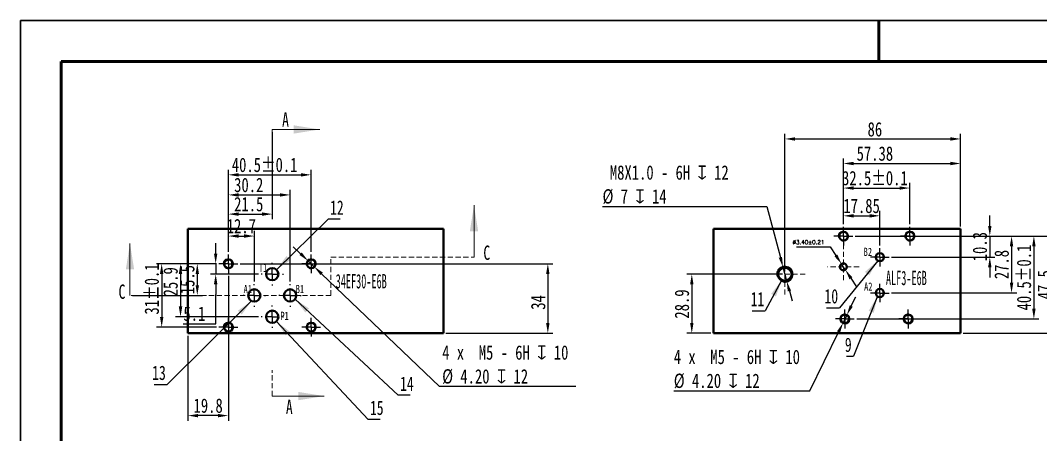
# Model space of a CAD drawing. Header units: millimetres. Extents: x 786 to 1206, y 249 to 546.
# Drawn here: x 785.8 to 1035.5, y 444.7 to 545.9 of the extents above; entities that cross this region are included whole.
import ezdxf

# ---------------------------------------------------------------- set-up
doc = ezdxf.new("R2010")
doc.units = ezdxf.units.MM
doc.linetypes.add('HIDDEN', pattern=[1.905, 1.27, -0.635])
doc.layers.get('0').update_dxf_attribs({"lineweight": 20})
doc.layers.add('10', color=7, linetype='Continuous')
for name, color, linetype, lineweight in [('总内框线', 7, 'Continuous', 50), ('总外框线', 7, 'Continuous', 30), ('粗实线', 7, 'Continuous', 40)]:
    doc.layers.add(name, color=color, linetype=linetype, lineweight=lineweight)
doc.styles.add('SLDTEXTSTYLE3', font='TXT', dxfattribs={"width": 0.7})
doc.styles.add('SLDTEXTSTYLE4', font='TXT', dxfattribs={"width": 0.7})
doc.styles.get("Standard").update_dxf_attribs({"font": '', "height": 3.5})
doc.styles.get('Standard').set_extended_font_data('HYSWLongFangSong')
doc.dimstyles.new('ISO-25', dxfattribs={"dimtxt": 2.5, "dimasz": 2.5, "dimexe": 1.25, "dimexo": 0.625, "dimtad": 1, "dimtxsty": 'Standard', "dimcen": 2.5, "dimadec": 0, "dimazin": 0, "dimtfac": 1, "dimtmove": 0, "dimatfit": 3, "dimfxl": 1, "dimarcsym": 0})
doc.dimstyles.new('SLDDIMSTYLE3', dxfattribs={"dimtxt": 0.18, "dimasz": 4.08, "dimexe": 0, "dimexo": 0.0625, "dimgap": 0, "dimtad": 0, "dimtih": 1, "dimtoh": 1, "dimdec": 0, "dimrnd": 1e-09, "dimzin": 0, "dimdsep": 46, "dimtxsty": 'Standard', "dimsah": 1, "dimcen": 0.09, "dimadec": 0, "dimazin": 0, "dimtfac": 4.08, "dimtdec": 0, "dimtofl": 0, "dimtmove": 0, "dimatfit": 3, "dimfxl": 1, "dimfrac": 2, "dimtolj": 1, "dimtzin": 0, "dimarcsym": 0})

# ---------------------------------------------------------------- blocks, each defined once
blk = doc.blocks.new('*D83')
at = {"color": 0, "lineweight": -2, "transparency": 16777216}
for p, q in [((847.48, 518.63), (847.48, 497.32)), ((836.73, 489.36), (836.73, 499.82)), ((839.23, 498.57), (844.98, 498.57))]:
    blk.add_line(p, q, dxfattribs=at)
at = {"color": 0, "transparency": 16777216}
for points in [[(839.23, 498.99), (839.23, 498.15), (836.73, 498.57)], [(844.98, 498.99), (844.98, 498.15), (847.48, 498.57)]]:
    blk.add_solid(points, dxfattribs=at)
at = {"layer": 'Defpoints', "color": 0, "transparency": 16777216}
for p in [(847.48, 519.26), (847.48, 498.57), (836.73, 488.74)]:
    blk.add_point(p, dxfattribs=at)
at = {"color": 0, "transparency": 16777216, "insert": (841.71, 502.76), "char_height": 3.5, "attachment_point": 2}
blk.add_mtext('21.5', dxfattribs=at)
blk = doc.blocks.new('*D84')
at = {"color": 0, "lineweight": -2, "transparency": 16777216}
for p, q in [((833.8, 486.44), (827.87, 486.44)), ((829.12, 483.94), (829.12, 481.19)), ((813.28, 478.69), (830.37, 478.69))]:
    blk.add_line(p, q, dxfattribs=at)
at = {"color": 0, "transparency": 16777216}
for points in [[(828.71, 483.94), (829.54, 483.94), (829.12, 486.44)], [(828.71, 481.19), (829.54, 481.19), (829.12, 478.69)]]:
    blk.add_solid(points, dxfattribs=at)
at = {"layer": 'Defpoints', "color": 0, "transparency": 16777216}
for p in [(834.43, 486.44), (812.66, 478.69), (829.12, 478.69)]:
    blk.add_point(p, dxfattribs=at)
at = {"color": 0, "transparency": 16777216, "insert": (824.93, 482.56), "char_height": 3.5, "attachment_point": 2, "rotation": 90}
blk.add_mtext('15.5', dxfattribs=at)
blk = doc.blocks.new('*D85')
at = {"color": 0, "lineweight": -2, "transparency": 16777216}
for p, q in [((854.41, 488.88), (852.6, 490.61)), ((856.22, 487.16), (857.74, 485.71)), ((888.42, 456.46), (859.55, 483.99)), ((921.71, 456.46), (888.42, 456.46))]:
    blk.add_line(p, q, dxfattribs=at)
at = {"color": 0, "transparency": 16777216}
for points in [[(854.69, 489.19), (854.12, 488.58), (856.22, 487.16)], [(859.83, 484.29), (859.26, 483.68), (857.74, 485.71)]]:
    blk.add_solid(points, dxfattribs=at)
at = {"layer": 'Defpoints', "color": 0, "transparency": 16777216}
for p in [(856.22, 487.16), (857.74, 485.71)]:
    blk.add_point(p, dxfattribs=at)
at = {"color": 0, "transparency": 16777216, "insert": (889.05, 466.5), "char_height": 3.5, "attachment_point": 1}
blk.add_mtext('4 x  M5 - 6H {\\fGDT;x} 10\\P%%c 4.20 {\\fGDT;x} 12\\P', dxfattribs=at)
blk = doc.blocks.new('*D86')
at = {"color": 0, "lineweight": -2, "transparency": 16777216}
for p, q in [((836.73, 489.36), (836.73, 494.46)), ((843.08, 482.06), (843.08, 494.46)), ((839.23, 493.21), (840.58, 493.21))]:
    blk.add_line(p, q, dxfattribs=at)
at = {"color": 0, "transparency": 16777216}
for points in [[(839.23, 493.63), (839.23, 492.79), (836.73, 493.21)], [(840.58, 493.63), (840.58, 492.79), (843.08, 493.21)]]:
    blk.add_solid(points, dxfattribs=at)
at = {"layer": 'Defpoints', "color": 0, "transparency": 16777216}
for p in [(843.08, 493.21), (836.73, 488.74), (843.08, 481.44)]:
    blk.add_point(p, dxfattribs=at)
at = {"color": 0, "transparency": 16777216, "insert": (839.9, 497.4), "char_height": 3.5, "attachment_point": 2}
blk.add_mtext('12.7', dxfattribs=at)
blk = doc.blocks.new('*D87')
at = {"color": 0, "lineweight": -2, "transparency": 16777216}
for p, q in [((836.73, 489.36), (836.73, 504.51)), ((851.83, 482.06), (851.83, 504.51)), ((839.23, 503.26), (849.33, 503.26))]:
    blk.add_line(p, q, dxfattribs=at)
at = {"color": 0, "transparency": 16777216}
for points in [[(839.23, 503.67), (839.23, 502.84), (836.73, 503.26)], [(849.33, 503.67), (849.33, 502.84), (851.83, 503.26)]]:
    blk.add_solid(points, dxfattribs=at)
at = {"layer": 'Defpoints', "color": 0, "transparency": 16777216}
for p in [(851.83, 503.26), (836.73, 488.74), (851.83, 481.44)]:
    blk.add_point(p, dxfattribs=at)
at = {"color": 0, "transparency": 16777216, "insert": (841.71, 507.45), "char_height": 3.5, "attachment_point": 2}
blk.add_mtext('30.2', dxfattribs=at)
blk = doc.blocks.new('*D88')
at = {"color": 0, "lineweight": -2, "transparency": 16777216}
for p, q in [((833.62, 488.94), (833.62, 491.44)), ((833.8, 486.44), (832.37, 486.44)), ((833.62, 486.44), (833.62, 483.89)), ((844.1, 483.89), (832.37, 483.89)), ((833.62, 481.39), (833.62, 478.89)), ((833.62, 471.79), (833.62, 478.89)), ((825.69, 471.79), (833.62, 471.79))]:
    blk.add_line(p, q, dxfattribs=at)
at = {"color": 0, "transparency": 16777216}
for points in [[(833.2, 488.94), (834.04, 488.94), (833.62, 486.44)], [(833.2, 481.39), (834.04, 481.39), (833.62, 483.89)]]:
    blk.add_solid(points, dxfattribs=at)
at = {"layer": 'Defpoints', "color": 0, "transparency": 16777216}
for p in [(834.43, 486.44), (833.62, 483.89), (844.73, 483.89)]:
    blk.add_point(p, dxfattribs=at)
at = {"color": 0, "transparency": 16777216, "insert": (828.4, 475.98), "char_height": 3.5, "attachment_point": 2}
blk.add_mtext('5.1', dxfattribs=at)
blk = doc.blocks.new('*D89')
at = {"color": 0, "lineweight": -2, "transparency": 16777216}
for p, q in [((833.8, 486.44), (823.77, 486.44)), ((825.02, 483.94), (825.02, 475.99)), ((844.1, 473.49), (823.77, 473.49))]:
    blk.add_line(p, q, dxfattribs=at)
at = {"color": 0, "transparency": 16777216}
for points in [[(824.6, 483.94), (825.44, 483.94), (825.02, 486.44)], [(824.6, 475.99), (825.44, 475.99), (825.02, 473.49)]]:
    blk.add_solid(points, dxfattribs=at)
at = {"layer": 'Defpoints', "color": 0, "transparency": 16777216}
for p in [(834.43, 486.44), (825.02, 473.49), (844.73, 473.49)]:
    blk.add_point(p, dxfattribs=at)
at = {"color": 0, "transparency": 16777216, "insert": (820.83, 482.03), "char_height": 3.5, "attachment_point": 2, "rotation": 90}
blk.add_mtext('25.9', dxfattribs=at)
blk = doc.blocks.new('*D90')
at = {"color": 0, "lineweight": -2, "transparency": 16777216}
for p, q in [((833.8, 486.44), (819.16, 486.44)), ((820.41, 483.94), (820.41, 473.44)), ((833.8, 470.94), (819.16, 470.94))]:
    blk.add_line(p, q, dxfattribs=at)
at = {"color": 0, "lineweight": -3, "transparency": 16777216}
for points in [[(819.99, 483.94), (820.83, 483.94), (820.41, 486.44)], [(819.99, 473.44), (820.83, 473.44), (820.41, 470.94)]]:
    blk.add_solid(points, dxfattribs=at)
at = {"layer": 'Defpoints', "color": 0, "lineweight": -3, "transparency": 16777216}
for p in [(834.43, 486.44), (820.41, 470.94), (834.43, 470.94)]:
    blk.add_point(p, dxfattribs=at)
at = {"color": 0, "transparency": 16777216, "insert": (816.22, 480.27), "char_height": 3.5, "attachment_point": 2, "rotation": 90}
blk.add_mtext('31%%P0.1', dxfattribs=at)
blk = doc.blocks.new('*D91')
at = {"color": 0, "lineweight": -2, "transparency": 16777216}
for p, q in [((836.73, 489.36), (836.73, 509.42)), ((856.98, 489.36), (856.98, 509.42)), ((839.23, 508.17), (854.48, 508.17))]:
    blk.add_line(p, q, dxfattribs=at)
at = {"color": 0, "lineweight": -3, "transparency": 16777216}
for points in [[(839.23, 508.58), (839.23, 507.75), (836.73, 508.17)], [(854.48, 508.58), (854.48, 507.75), (856.98, 508.17)]]:
    blk.add_solid(points, dxfattribs=at)
at = {"layer": 'Defpoints', "color": 0, "lineweight": -3, "transparency": 16777216}
for p in [(856.98, 508.17), (836.73, 488.74), (856.98, 488.74)]:
    blk.add_point(p, dxfattribs=at)
at = {"color": 0, "transparency": 16777216, "insert": (845.6, 512.36), "char_height": 3.5, "attachment_point": 2}
blk.add_mtext('40.5%%P0.1', dxfattribs=at)
blk = doc.blocks.new('*D92')
at = {"color": 0, "lineweight": -2, "transparency": 16777216}
for p, q in [((839.65, 486.44), (916.14, 486.44)), ((914.89, 483.94), (914.89, 471.94)), ((889.95, 469.44), (916.14, 469.44))]:
    blk.add_line(p, q, dxfattribs=at)
at = {"color": 0, "transparency": 16777216}
for points in [[(914.47, 483.94), (915.3, 483.94), (914.89, 486.44)], [(914.47, 471.94), (915.3, 471.94), (914.89, 469.44)]]:
    blk.add_solid(points, dxfattribs=at)
at = {"layer": 'Defpoints', "color": 0, "transparency": 16777216}
for p in [(839.03, 486.44), (889.33, 469.44), (914.89, 469.44)]:
    blk.add_point(p, dxfattribs=at)
at = {"color": 0, "transparency": 16777216, "insert": (910.76, 476.98), "char_height": 3.5, "attachment_point": 2, "rotation": 90}
blk.add_mtext('34', dxfattribs=at)
blk = doc.blocks.new('*D93')
at = {"color": 0, "lineweight": -2, "transparency": 16777216}
for p, q in [((836.73, 483.51), (836.73, 448.07)), ((826.83, 468.81), (826.83, 448.07)), ((834.23, 449.32), (829.33, 449.32))]:
    blk.add_line(p, q, dxfattribs=at)
at = {"color": 0, "transparency": 16777216}
for points in [[(829.33, 449.73), (829.33, 448.9), (826.83, 449.32)], [(834.23, 449.73), (834.23, 448.9), (836.73, 449.32)]]:
    blk.add_solid(points, dxfattribs=at)
at = {"layer": 'Defpoints', "color": 0, "transparency": 16777216}
for p in [(836.73, 484.14), (826.83, 469.44), (826.83, 449.32)]:
    blk.add_point(p, dxfattribs=at)
at = {"color": 0, "transparency": 16777216, "insert": (831.78, 453.51), "char_height": 3.5, "attachment_point": 2}
blk.add_mtext('19.8', dxfattribs=at)
blk = doc.blocks.new('SW_NOTE_0')
at = {"layer": '10', "color": 0}
blk.add_line((2.95, 0), (0, 0), dxfattribs=at)
at = {"layer": '10', "color": 0, "insert": (0.48, 4.56), "char_height": 3.5, "attachment_point": 1, "style": 'SLDTEXTSTYLE3'}
blk.add_mtext('12', dxfattribs=at)
blk = doc.blocks.new('SW_NOTE_1')
at = {"layer": '10', "color": 0}
blk.add_line((-3.2, 0), (0, 0), dxfattribs=at)
at = {"layer": '10', "color": 0, "insert": (-3.66, 4.61), "char_height": 3.5, "attachment_point": 1, "style": 'SLDTEXTSTYLE3'}
blk.add_mtext('13', dxfattribs=at)
blk = doc.blocks.new('SW_NOTE_2')
at = {"layer": '10', "color": 0}
blk.add_line((2.95, 0), (0, 0), dxfattribs=at)
at = {"layer": '10', "color": 0, "insert": (0.48, 4.59), "char_height": 3.5, "attachment_point": 1, "style": 'SLDTEXTSTYLE3'}
blk.add_mtext('14', dxfattribs=at)
blk = doc.blocks.new('SW_NOTE_3')
at = {"layer": '10', "color": 0}
blk.add_line((2.95, 0), (0, 0), dxfattribs=at)
at = {"layer": '10', "color": 0, "insert": (0.42, 4.61), "char_height": 3.5, "attachment_point": 1, "style": 'SLDTEXTSTYLE3'}
blk.add_mtext('15', dxfattribs=at)
blk = doc.blocks.new('SW_CENTERMARKSYMBOL_0')
at = {"layer": '10', "color": 0}
for p, q in [((-1.25, 0), (-2.3, 0)), ((0, 0), (-1.25, 0)), ((0, 1.25), (0, 2.3)), ((0, 0), (0, 1.25)), ((0, 0), (0, -1.25)), ((0, 0), (1.25, 0)), ((1.25, 0), (2.3, 0)), ((0, -1.25), (0, -2.3))]:
    blk.add_line(p, q, dxfattribs=at)
blk = doc.blocks.new('SW_CENTERMARKSYMBOL_1')
at = {"layer": '10', "color": 0}
for p, q in [((-1.25, 0), (-2.3, 0)), ((0, 0), (-1.25, 0)), ((0, 1.25), (0, 2.3)), ((0, 0), (0, 1.25)), ((0, 0), (0, -1.25)), ((0, 0), (1.25, 0)), ((1.25, 0), (2.3, 0)), ((0, -1.25), (0, -2.3))]:
    blk.add_line(p, q, dxfattribs=at)
blk = doc.blocks.new('SW_CENTERMARKSYMBOL_2')
at = {"layer": '10', "color": 0}
for p, q in [((-1.25, 0), (-2.3, 0)), ((0, 0), (-1.25, 0)), ((0, 1.25), (0, 2.3)), ((0, 0), (0, 1.25)), ((0, 0), (0, -1.25)), ((0, 0), (1.25, 0)), ((1.25, 0), (2.3, 0)), ((0, -1.25), (0, -2.3))]:
    blk.add_line(p, q, dxfattribs=at)
blk = doc.blocks.new('SW_CENTERMARKSYMBOL_3')
at = {"layer": '10', "color": 0}
for p, q in [((-1.25, 0), (-2.3, 0)), ((0, 0), (-1.25, 0)), ((0, 1.25), (0, 2.3)), ((0, 0), (0, 1.25)), ((0, 0), (0, -1.25)), ((0, 0), (1.25, 0)), ((1.25, 0), (2.3, 0)), ((0, -1.25), (0, -2.3))]:
    blk.add_line(p, q, dxfattribs=at)
blk = doc.blocks.new('SW_CENTERMARKSYMBOL_4')
at = {"layer": '10', "color": 0}
for p, q in [((0, 2.5), (0, 2.75)), ((-2.5, 0), (-2.75, 0)), ((0, 0), (-1.25, 0)), ((0, 0), (0, 1.25)), ((0, 0), (0, -1.25)), ((0, 0), (1.25, 0)), ((2.5, 0), (2.75, 0)), ((0, -2.5), (0, -2.75))]:
    blk.add_line(p, q, dxfattribs=at)
blk = doc.blocks.new('SW_CENTERMARKSYMBOL_5')
at = {"layer": '10', "color": 0}
for p, q in [((0, 2.5), (0, 2.75)), ((-2.5, 0), (-2.75, 0)), ((0, 0), (-1.25, 0)), ((0, 0), (0, 1.25)), ((0, 0), (0, -1.25)), ((0, 0), (1.25, 0)), ((2.5, 0), (2.75, 0)), ((0, -2.5), (0, -2.75))]:
    blk.add_line(p, q, dxfattribs=at)
blk = doc.blocks.new('SW_CENTERMARKSYMBOL_6')
at = {"layer": '10', "color": 0, "linetype": 'HIDDEN'}
for p, q in [((0, 2.5), (0, 2.75)), ((-2.5, 0), (-2.75, 0)), ((0, 0), (-1.25, 0)), ((0, 0), (0, 1.25)), ((0, 0), (0, -1.25)), ((0, 0), (1.25, 0)), ((2.5, 0), (2.75, 0)), ((0, -2.5), (0, -2.75))]:
    blk.add_line(p, q, dxfattribs=at)
blk = doc.blocks.new('SW_CENTERMARKSYMBOL_7')
at = {"layer": '10', "color": 0}
for p, q in [((0, 2.5), (0, 2.75)), ((-2.5, 0), (-2.75, 0)), ((0, 0), (-1.25, 0)), ((0, 0), (0, 1.25)), ((0, 0), (0, -1.25)), ((0, 0), (1.25, 0)), ((2.5, 0), (2.75, 0)), ((0, -2.5), (0, -2.75))]:
    blk.add_line(p, q, dxfattribs=at)
blk = doc.blocks.new('*D100')
at = {"color": 0, "lineweight": -2, "transparency": 16777216}
for p, q in [((928.28, 500.45), (968.44, 500.45)), ((968.44, 500.45), (971.79, 487.99)), ((973.34, 482.2), (972.44, 485.58)), ((973.99, 479.78), (974.64, 477.37))]:
    blk.add_line(p, q, dxfattribs=at)
at = {"color": 0, "transparency": 16777216}
for points in [[(972.19, 488.1), (971.39, 487.88), (972.44, 485.58)], [(974.39, 479.89), (973.59, 479.67), (973.34, 482.2)]]:
    blk.add_solid(points, dxfattribs=at)
at = {"layer": 'Defpoints', "color": 0, "transparency": 16777216}
for p in [(972.44, 485.58), (973.34, 482.2)]:
    blk.add_point(p, dxfattribs=at)
at = {"color": 0, "transparency": 16777216, "insert": (928.28, 510.49), "char_height": 3.5, "attachment_point": 1}
blk.add_mtext(' M8X1.0 - 6H {\\fGDT;x} 12\\P%%c 7 {\\fGDT;x} 14\\P', dxfattribs=at)
blk = doc.blocks.new('*D101')
at = {"color": 0, "lineweight": -2, "transparency": 16777216}
for p, q in [((989.13, 476.12), (990.23, 478.37)), ((988.04, 473.88), (987.11, 471.99)), ((979, 455.39), (986.02, 469.75)), ((945.71, 455.39), (979, 455.39))]:
    blk.add_line(p, q, dxfattribs=at)
at = {"color": 0, "transparency": 16777216}
for points in [[(988.76, 476.31), (989.51, 475.94), (988.04, 473.88)], [(985.64, 469.93), (986.39, 469.56), (987.11, 471.99)]]:
    blk.add_solid(points, dxfattribs=at)
at = {"layer": 'Defpoints', "color": 0, "transparency": 16777216}
for p in [(987.11, 471.99), (988.04, 473.88)]:
    blk.add_point(p, dxfattribs=at)
at = {"color": 0, "transparency": 16777216, "insert": (945.71, 465.42), "char_height": 3.5, "attachment_point": 1}
blk.add_mtext('4 x  M5 - 6H {\\fGDT;x} 10\\P%%c 4.20 {\\fGDT;x} 12\\P', dxfattribs=at)
blk = doc.blocks.new('*D102')
at = {"color": 0, "lineweight": -2, "transparency": 16777216}
for p, q in [((987.2, 496.11), (987.2, 506.19)), ((989.7, 504.94), (1000.95, 504.94)), ((1003.45, 496.11), (1003.45, 506.19))]:
    blk.add_line(p, q, dxfattribs=at)
at = {"color": 0, "lineweight": -3, "transparency": 16777216}
for points in [[(989.7, 505.35), (989.7, 504.52), (987.2, 504.94)], [(1000.95, 505.35), (1000.95, 504.52), (1003.45, 504.94)]]:
    blk.add_solid(points, dxfattribs=at)
at = {"layer": 'Defpoints', "color": 0, "lineweight": -3, "transparency": 16777216}
for p in [(1003.45, 504.94), (987.2, 495.49), (1003.45, 495.49)]:
    blk.add_point(p, dxfattribs=at)
at = {"color": 0, "transparency": 16777216, "insert": (994.91, 509.12), "char_height": 3.5, "attachment_point": 2}
blk.add_mtext('32.5%%P0.1', dxfattribs=at)
blk = doc.blocks.new('*D103')
at = {"color": 0, "lineweight": -2, "transparency": 16777216}
for p, q in [((987.2, 496.11), (987.2, 499.4)), ((996.12, 490.91), (996.12, 499.4)), ((989.7, 498.15), (993.62, 498.15))]:
    blk.add_line(p, q, dxfattribs=at)
at = {"color": 0, "lineweight": -3, "transparency": 16777216}
for points in [[(989.7, 498.57), (989.7, 497.73), (987.2, 498.15)], [(993.62, 498.57), (993.62, 497.73), (996.12, 498.15)]]:
    blk.add_solid(points, dxfattribs=at)
at = {"layer": 'Defpoints', "color": 0, "lineweight": -3, "transparency": 16777216}
for p in [(996.12, 498.15), (987.2, 495.49), (996.12, 490.29)]:
    blk.add_point(p, dxfattribs=at)
at = {"color": 0, "transparency": 16777216, "insert": (991.66, 502.34), "char_height": 3.5, "attachment_point": 2}
blk.add_mtext('17.85', dxfattribs=at)
blk = doc.blocks.new('*D104')
at = {"color": 0, "lineweight": -2, "transparency": 16777216}
for p, q in [((1023.02, 495.69), (1023.02, 498.19)), ((990.12, 493.19), (1024.27, 493.19)), ((1023.02, 493.19), (1023.02, 488.04)), ((999, 488.04), (1024.27, 488.04)), ((1023.02, 485.54), (1023.02, 483.04))]:
    blk.add_line(p, q, dxfattribs=at)
at = {"color": 0, "transparency": 16777216}
for points in [[(1022.6, 495.69), (1023.44, 495.69), (1023.02, 493.19)], [(1022.6, 485.54), (1023.44, 485.54), (1023.02, 488.04)]]:
    blk.add_solid(points, dxfattribs=at)
at = {"layer": 'Defpoints', "color": 0, "transparency": 16777216}
for p in [(989.5, 493.19), (998.37, 488.04), (1023.02, 488.04)]:
    blk.add_point(p, dxfattribs=at)
at = {"color": 0, "transparency": 16777216, "insert": (1018.83, 490.61), "char_height": 3.5, "attachment_point": 2, "rotation": 90}
blk.add_mtext('10.3', dxfattribs=at)
blk = doc.blocks.new('*D105')
at = {"color": 0, "lineweight": -2, "transparency": 16777216}
for p, q in [((990.12, 493.19), (1029.6, 493.19)), ((1028.35, 490.69), (1028.35, 481.79)), ((999, 479.29), (1029.6, 479.29))]:
    blk.add_line(p, q, dxfattribs=at)
at = {"color": 0, "transparency": 16777216}
for points in [[(1027.93, 490.69), (1028.76, 490.69), (1028.35, 493.19)], [(1027.93, 481.79), (1028.76, 481.79), (1028.35, 479.29)]]:
    blk.add_solid(points, dxfattribs=at)
at = {"layer": 'Defpoints', "color": 0, "transparency": 16777216}
for p in [(989.5, 493.19), (998.37, 479.29), (1028.35, 479.29)]:
    blk.add_point(p, dxfattribs=at)
at = {"color": 0, "transparency": 16777216, "insert": (1024.16, 486.24), "char_height": 3.5, "attachment_point": 2, "rotation": 90}
blk.add_mtext('27.8', dxfattribs=at)
blk = doc.blocks.new('*D106')
at = {"color": 0, "lineweight": -2, "transparency": 16777216}
for p, q in [((990.12, 493.19), (1035.06, 493.19)), ((1033.81, 490.69), (1033.81, 475.44)), ((990.5, 472.94), (1035.06, 472.94))]:
    blk.add_line(p, q, dxfattribs=at)
at = {"color": 0, "lineweight": -3, "transparency": 16777216}
for points in [[(1033.39, 490.69), (1034.23, 490.69), (1033.81, 493.19)], [(1033.39, 475.44), (1034.23, 475.44), (1033.81, 472.94)]]:
    blk.add_solid(points, dxfattribs=at)
at = {"layer": 'Defpoints', "color": 0, "lineweight": -3, "transparency": 16777216}
for p in [(989.5, 493.19), (989.87, 472.94), (1033.81, 472.94)]:
    blk.add_point(p, dxfattribs=at)
at = {"color": 0, "transparency": 16777216, "insert": (1029.62, 483.06), "char_height": 3.5, "attachment_point": 2, "rotation": 90}
blk.add_mtext('40.5%%P0.1', dxfattribs=at)
blk = doc.blocks.new('*D107')
at = {"color": 0, "lineweight": -2, "transparency": 16777216}
for p, q in [((987.2, 496.11), (987.2, 512.19)), ((1015.89, 495.56), (1015.89, 512.19)), ((989.7, 510.94), (1013.39, 510.94))]:
    blk.add_line(p, q, dxfattribs=at)
at = {"color": 0, "transparency": 16777216}
for points in [[(989.7, 511.35), (989.7, 510.52), (987.2, 510.94)], [(1013.39, 511.35), (1013.39, 510.52), (1015.89, 510.94)]]:
    blk.add_solid(points, dxfattribs=at)
at = {"layer": 'Defpoints', "color": 0, "transparency": 16777216}
for p in [(1015.89, 510.94), (987.2, 495.49), (1015.89, 494.94)]:
    blk.add_point(p, dxfattribs=at)
at = {"color": 0, "transparency": 16777216, "insert": (994.91, 515.12), "char_height": 3.5, "attachment_point": 2}
blk.add_mtext('57.38', dxfattribs=at)
blk = doc.blocks.new('*D108')
at = {"color": 0, "lineweight": -2, "transparency": 16777216}
for p, q in [((990.12, 493.19), (1040.14, 493.19)), ((1038.89, 490.69), (1038.89, 471.94)), ((1016.52, 469.44), (1040.14, 469.44))]:
    blk.add_line(p, q, dxfattribs=at)
at = {"color": 0, "transparency": 16777216}
for points in [[(1038.47, 490.69), (1039.31, 490.69), (1038.89, 493.19)], [(1038.47, 471.94), (1039.31, 471.94), (1038.89, 469.44)]]:
    blk.add_solid(points, dxfattribs=at)
at = {"layer": 'Defpoints', "color": 0, "transparency": 16777216}
for p in [(989.5, 493.19), (1015.89, 469.44), (1038.89, 469.44)]:
    blk.add_point(p, dxfattribs=at)
at = {"color": 0, "transparency": 16777216, "insert": (1034.7, 481.31), "char_height": 3.5, "attachment_point": 2, "rotation": 90}
blk.add_mtext('47.5', dxfattribs=at)
blk = doc.blocks.new('*D109')
at = {"color": 0, "lineweight": -2, "transparency": 16777216}
for p, q in [((972.89, 484.51), (972.89, 518.19)), ((975.39, 516.94), (1013.39, 516.94)), ((1015.89, 495.56), (1015.89, 518.19))]:
    blk.add_line(p, q, dxfattribs=at)
at = {"color": 0, "transparency": 16777216}
for points in [[(975.39, 517.35), (975.39, 516.52), (972.89, 516.94)], [(1013.39, 517.35), (1013.39, 516.52), (1015.89, 516.94)]]:
    blk.add_solid(points, dxfattribs=at)
at = {"layer": 'Defpoints', "color": 0, "transparency": 16777216}
for p in [(1015.89, 516.94), (1015.89, 494.94), (972.89, 483.89)]:
    blk.add_point(p, dxfattribs=at)
at = {"color": 0, "transparency": 16777216, "insert": (994.91, 521.06), "char_height": 3.5, "attachment_point": 2}
blk.add_mtext('86', dxfattribs=at)
blk = doc.blocks.new('*D110')
at = {"color": 0, "lineweight": -2, "transparency": 16777216}
for p, q in [((972.27, 483.89), (948.86, 483.89)), ((950.11, 481.39), (950.11, 471.94)), ((954.77, 469.44), (948.86, 469.44))]:
    blk.add_line(p, q, dxfattribs=at)
at = {"color": 0, "transparency": 16777216}
for points in [[(949.7, 481.39), (950.53, 481.39), (950.11, 483.89)], [(949.7, 471.94), (950.53, 471.94), (950.11, 469.44)]]:
    blk.add_solid(points, dxfattribs=at)
at = {"layer": 'Defpoints', "color": 0, "transparency": 16777216}
for p in [(972.89, 483.89), (950.11, 469.44), (955.39, 469.44)]:
    blk.add_point(p, dxfattribs=at)
at = {"color": 0, "transparency": 16777216, "insert": (945.93, 476.6), "char_height": 3.5, "attachment_point": 2, "rotation": 90}
blk.add_mtext('28.9', dxfattribs=at)
blk = doc.blocks.new('SW_NOTE_10')
at = {"layer": '10', "color": 0}
blk.add_line((-1.66, 0), (0, 0), dxfattribs=at)
at = {"layer": '10', "color": 0, "insert": (-2.08, 4.52), "char_height": 3.5, "attachment_point": 1, "style": 'SLDTEXTSTYLE3'}
blk.add_mtext('9', dxfattribs=at)
blk = doc.blocks.new('SW_NOTE_11')
at = {"layer": '10', "color": 0}
blk.add_line((-3.2, 0), (0, 0), dxfattribs=at)
at = {"layer": '10', "color": 0, "insert": (-3.65, 4.56), "char_height": 3.5, "attachment_point": 1, "style": 'SLDTEXTSTYLE3'}
blk.add_mtext('10', dxfattribs=at)
blk = doc.blocks.new('SW_NOTE_12')
at = {"layer": '10', "color": 0}
blk.add_line((-3.2, 0), (0, 0), dxfattribs=at)
at = {"layer": '10', "color": 0, "insert": (-3.58, 4.6), "char_height": 3.5, "attachment_point": 1, "style": 'SLDTEXTSTYLE3'}
blk.add_mtext('11', dxfattribs=at)
blk = doc.blocks.new('SW_CENTERMARKSYMBOL_14')
at = {"layer": '10', "color": 0}
for p, q in [((-1.25, 0), (-2.3, 0)), ((0, 0), (-1.25, 0)), ((0, 1.25), (0, 2.3)), ((0, 0), (0, 1.25)), ((0, 0), (0, -1.25)), ((0, 0), (1.25, 0)), ((1.25, 0), (2.3, 0)), ((0, -1.25), (0, -2.3))]:
    blk.add_line(p, q, dxfattribs=at)
blk = doc.blocks.new('SW_CENTERMARKSYMBOL_15')
at = {"layer": '10', "color": 0}
for p, q in [((-1.25, 0), (-2.3, 0)), ((0, 0), (-1.25, 0)), ((0, 1.25), (0, 2.3)), ((0, 0), (0, 1.25)), ((0, 0), (0, -1.25)), ((0, 0), (1.25, 0)), ((1.25, 0), (2.3, 0)), ((0, -1.25), (0, -2.3))]:
    blk.add_line(p, q, dxfattribs=at)
blk = doc.blocks.new('SW_CENTERMARKSYMBOL_16')
at = {"layer": '10', "color": 0}
for p, q in [((-1.25, 0), (-2.3, 0)), ((0, 0), (-1.25, 0)), ((0, 1.25), (0, 2.3)), ((0, 0), (0, 1.25)), ((0, 0), (0, -1.25)), ((0, 0), (1.25, 0)), ((1.25, 0), (2.3, 0)), ((0, -1.25), (0, -2.3))]:
    blk.add_line(p, q, dxfattribs=at)
blk = doc.blocks.new('SW_CENTERMARKSYMBOL_17')
at = {"layer": '10', "color": 0}
for p, q in [((-1.25, 0), (-2.3, 0)), ((0, 0), (-1.25, 0)), ((0, 1.25), (0, 2.3)), ((0, 0), (0, 1.25)), ((0, 0), (0, -1.25)), ((0, 0), (1.25, 0)), ((1.25, 0), (2.3, 0)), ((0, -1.25), (0, -2.3))]:
    blk.add_line(p, q, dxfattribs=at)
blk = doc.blocks.new('SW_CENTERMARKSYMBOL_18')
at = {"layer": '10', "color": 0}
for p, q in [((-1.25, 0), (-2.25, 0)), ((0, 0), (-1.25, 0)), ((0, 1.25), (0, 2.25)), ((0, 0), (0, 1.25)), ((0, 0), (0, -1.25)), ((0, 0), (1.25, 0)), ((1.25, 0), (2.25, 0)), ((0, -1.25), (0, -2.25))]:
    blk.add_line(p, q, dxfattribs=at)
blk = doc.blocks.new('SW_CENTERMARKSYMBOL_19')
at = {"layer": '10', "color": 0}
for p, q in [((-1.25, 0), (-2.25, 0)), ((0, 0), (-1.25, 0)), ((0, 1.25), (0, 2.25)), ((0, 0), (0, 1.25)), ((0, 0), (0, -1.25)), ((0, 0), (1.25, 0)), ((1.25, 0), (2.25, 0)), ((0, -1.25), (0, -2.25))]:
    blk.add_line(p, q, dxfattribs=at)
blk = doc.blocks.new('SW_DOWELSYMBOL_0')
at = {"layer": '10', "color": 0}
blk.add_circle((0, 0), 1.5, dxfattribs=at)
blk = doc.blocks.new('*D121')
at = {"color": 0, "lineweight": -2, "transparency": 16777216}
for p, q in [((975.69, 490.57), (983.99, 490.57)), ((983.99, 490.57), (985.36, 488.48)), ((987.67, 484.98), (986.73, 486.4)), ((989.04, 482.89), (990.41, 480.8))]:
    blk.add_line(p, q, dxfattribs=at)
at = {"color": 0, "transparency": 16777216}
for points in [[(985.71, 488.71), (985.01, 488.26), (986.73, 486.4)], [(989.39, 483.12), (988.69, 482.66), (987.67, 484.98)]]:
    blk.add_solid(points, dxfattribs=at)
at = {"layer": 'Defpoints', "color": 0, "transparency": 16777216}
for p in [(986.73, 486.4), (987.67, 484.98)]:
    blk.add_point(p, dxfattribs=at)
at = {"color": 0, "transparency": 16777216, "insert": (974.75, 491.2), "char_height": 3.5, "width": 9.5635, "attachment_point": 7}
blk.add_mtext('{\\Ftxt,gbcbig|c134;\\H0.28571x;∅3.40±0.21}', dxfattribs=at)

msp = doc.modelspace()

# ---------------------------------------------------------------- linework, layer by layer
at = {"color": 7, "linetype": 'HIDDEN', "lineweight": 0}
for p, q in [((847.4762, 519.2591), (847.4762, 512.9091)), ((861.8262, 478.6854), (861.8262, 488.0354)), ((861.8262, 488.0354), (896.8262, 488.0354)), ((861.8262, 478.6854), (812.6556, 478.6854)), ((847.4762, 454.0944), (847.4762, 460.4444))]:
    msp.add_line(p, q, dxfattribs=at)
at = {"color": 7, "linetype": 'Continuous', "lineweight": 0}
for p, q in [((847.4762, 519.2591), (859.0743, 519.2591)), ((896.8262, 488.0354), (896.8262, 500.7354)), ((812.6556, 478.6854), (812.6556, 491.3854)), ((847.4762, 454.0944), (860.1762, 454.0944))]:
    msp.add_line(p, q, dxfattribs=at)
at = {"linetype": 'HIDDEN'}
for p, q in [((987.1999, 493.1854), (987.1999, 481.8354)), ((972.8901, 485.8854), (972.8901, 478.8854)), ((991.0499, 485.6854), (983.3499, 485.6854)), ((977.8901, 483.8854), (970.8901, 483.8854))]:
    msp.add_line(p, q, dxfattribs=at)
at = {"color": 7, "linetype": 'Continuous', "lineweight": 15}
for p, q in [((996.1249, 488.9335), (996.1249, 487.0354)), ((843.0762, 480.1928), (843.0762, 478.3981))]:
    msp.add_line(p, q, dxfattribs=at)
msp.add_circle((972.8901, 483.8854), 1.5, dxfattribs=at)
at = {"color": 7, "linetype": 'Continuous', "lineweight": 0}
for centre, radius in [((987.1999, 493.1854), 1.25), ((1003.4499, 493.1854), 1.25), ((836.7262, 486.4354), 1.25), ((856.9762, 486.4354), 1.25), ((972.8901, 483.8854), 2), ((836.7262, 470.9354), 1.25), ((856.9762, 470.9354), 1.25), ((987.5749, 472.9354), 1.25), ((1003.0749, 472.9354), 1.25)]:
    msp.add_arc(centre, radius, 255, 195, dxfattribs=at)
for points in [[(859.0743, 519.2591), (852.7243, 520.2751), (852.7243, 518.2431)], [(896.8262, 500.7354), (895.8102, 494.3854), (897.8422, 494.3854)], [(812.6556, 491.3854), (811.6396, 485.0354), (813.6716, 485.0354)], [(860.1762, 454.0944), (853.8262, 455.1104), (853.8262, 453.0784)]]:
    msp.add_solid(points, dxfattribs=at)
at = {"layer": '总内框线'}
for p, q in [((995.8448, 535.9074), (995.8448, 545.9074)), ((795.8448, 258.9074), (795.8448, 535.9074)), ((795.8448, 535.9074), (1195.8448, 535.9074))]:
    msp.add_line(p, q, dxfattribs=at)
at = {"layer": '总外框线'}
for p, q in [((785.8448, 248.9074), (785.8448, 545.9074)), ((785.8448, 545.9074), (1205.8448, 545.9074))]:
    msp.add_line(p, q, dxfattribs=at)
at = {"layer": '粗实线', "color": 7, "linetype": 'Continuous', "lineweight": 40}
for p, q in [((826.8263, 494.9354), (826.8263, 469.4354)), ((826.8263, 494.9354), (889.3262, 494.9354)), ((889.3262, 469.4354), (889.3262, 494.9354)), ((955.3923, 494.9354), (1015.8901, 494.9354)), ((955.3923, 469.4354), (955.3923, 494.9354)), ((1015.8901, 494.9354), (1015.8901, 469.4354)), ((889.3262, 469.4354), (826.8263, 469.4354)), ((955.3923, 469.4354), (1015.8901, 469.4354))]:
    msp.add_line(p, q, dxfattribs=at)
for centre, radius in [((987.1999, 493.1854), 1.05), ((1003.4499, 493.1854), 1.05), ((836.7262, 486.4354), 1.05), ((856.9762, 486.4354), 1.05), ((996.1226, 488.0354), 1), ((847.4762, 483.8854), 1.5), ((972.8901, 483.8854), 1.75), ((843.0762, 478.6854), 1.5), ((851.8262, 478.6854), 1.5), ((996.1226, 479.2854), 1), ((847.4762, 473.4854), 1.5), ((836.7262, 470.9354), 1.05), ((856.9762, 470.9354), 1.05), ((987.5749, 472.9354), 1.05), ((1003.0749, 472.9354), 1.05)]:
    msp.add_circle(centre, radius, dxfattribs=at)
at = {"layer": '粗实线', "color": 7, "linetype": 'Continuous'}
msp.add_circle((987.1999, 485.6854), 0.85, dxfattribs=at)

# ---------------------------------------------------------------- block references
at = {"layer": '10'}
for name, p in [('SW_NOTE_0', (861.1261, 497.3565)), ('SW_CENTERMARKSYMBOL_17', (987.1999, 493.1854)), ('SW_CENTERMARKSYMBOL_16', (1003.4499, 493.1854)), ('SW_CENTERMARKSYMBOL_19', (996.1226, 488.0354)), ('SW_CENTERMARKSYMBOL_2', (836.7262, 486.4354)), ('SW_CENTERMARKSYMBOL_3', (856.9762, 486.4354)), ('SW_CENTERMARKSYMBOL_5', (847.4762, 483.8854)), ('SW_CENTERMARKSYMBOL_7', (843.0762, 478.6854)), ('SW_NOTE_12', (968.095, 474.9384)), ('SW_NOTE_11', (986.2311, 475.694)), ('SW_CENTERMARKSYMBOL_18', (996.1226, 479.2854)), ('SW_CENTERMARKSYMBOL_14', (987.5749, 472.9354)), ('SW_CENTERMARKSYMBOL_15', (1003.0749, 472.9354)), ('SW_CENTERMARKSYMBOL_1', (836.7262, 470.9354)), ('SW_CENTERMARKSYMBOL_0', (856.9762, 470.9354)), ('SW_NOTE_10', (989.6395, 463.8553)), ('SW_NOTE_1', (821.7474, 456.9283)), ('SW_NOTE_2', (878.2546, 454.2835)), ('SW_NOTE_3', (870.9498, 448.3641))]:
    msp.add_blockref(name, p, dxfattribs=at)
at = {"layer": '10', "linetype": 'HIDDEN'}
for name, p in [('SW_CENTERMARKSYMBOL_6', (851.8262, 478.6854)), ('SW_CENTERMARKSYMBOL_4', (847.4762, 473.4854))]:
    msp.add_blockref(name, p, dxfattribs=at)
at = {"layer": '粗实线', "lineweight": 40}
msp.add_blockref('SW_DOWELSYMBOL_0', (972.8901, 483.8854), dxfattribs=at)

# ---------------------------------------------------------------- texts
at = {"color": 7, "linetype": 'Continuous', "char_height": 3.5, "attachment_point": 1, "style": 'SLDTEXTSTYLE3'}
for s, insert in [('A', (849.8711, 523.4248)), ('C', (899.1231, 490.8801)), ('C', (809.8585, 481.3612)), ('A', (850.7957, 453.1905))]:
    msp.add_mtext(s, dxfattribs=dict(at, insert=insert))
at = {"char_height": 2, "attachment_point": 1}
for s, width, insert in [('B2', 9.167789, (992.1612, 490.3406)), ('T1', 9.167789, (844.1981, 486.4612)), ('A2', 15.355617, (992.2719, 481.8612)), ('A1', 15.355617, (840.4559, 481.2612)), ('B1', 9.167789, (853.2115, 481.2612)), ('P1', 15.355617, (849.4703, 474.715))]:
    msp.add_mtext_dynamic_manual_height_columns(s, width=width, gutter_width=28.4552, heights=[0], dxfattribs=dict(at, insert=insert))
at = {"layer": '10', "char_height": 3.5, "attachment_point": 1, "style": 'SLDTEXTSTYLE4'}
for s, insert in [('{\\fHYSWLongFangSong|b0|i0|c134|p2;ALF3-E6B}', (997.6108, 484.7115)), ('{\\fHYSWLongFangSong|b0|i0|c134|p2;34EF30-E6B}', (862.9867, 483.919))]:
    msp.add_mtext(s, dxfattribs=dict(at, insert=insert))

# ---------------------------------------------------------------- dimensions: what is measured, and where the dimension line sits
for base, p1, p2, picture, middle in [((847.4762, 498.5686), (836.7262, 488.7354), (847.4762, 519.2591), '*D83', (841.7107, 498.5686)), ((1015.8901, 516.9354), (972.8901, 483.8854), (1015.8901, 494.9354), '*D109', (994.9069, 516.9354)), ((1015.8901, 510.9354), (987.1999, 495.4854), (1015.8901, 494.9354), '*D107', (994.9069, 510.9354)), ((851.8262, 503.2572), (836.7262, 488.7354), (851.8262, 481.4354), '*D87', (841.7107, 503.2572)), ((996.1226, 498.1502), (987.1999, 495.4854), (996.1226, 490.2854), '*D103', (991.6613, 498.1502)), ((843.0762, 493.2106), (836.7262, 488.7354), (843.0762, 481.4354), '*D86', (839.9012, 493.2106)), ((826.8262, 449.318), (836.7262, 484.1354), (826.8262, 469.4354), '*D93', (831.7762, 449.318))]:
    dim = msp.add_linear_dim(base=base, p1=p1, p2=p2, dimstyle='ISO-25', override={"dimtxt": 3.5, "dimtoh": 1, "dimlfac": 2, "dimdsep": 46, "dimtmove": 1, "dimatfit": 0, "dimfxl": 1.25})
    dim.commit()
    dim.dimension.update_dxf_attribs({"geometry": picture, "text_midpoint": middle, "dimtype": 160})
for base, p1, p2, picture, middle in [((856.9762, 508.1664), (836.7262, 488.7354), (856.9762, 488.7354), '*D91', (845.6037, 508.1664)), ((1003.4499, 504.9354), (987.1999, 495.4854), (1003.4499, 495.4854), '*D102', (994.9069, 504.9354))]:
    dim = msp.add_linear_dim(base=base, p1=p1, p2=p2, text='<>%%P0.1', dimstyle='ISO-25', override={"dimtxt": 3.5, "dimtoh": 1, "dimlfac": 2, "dimdsep": 46, "dimtmove": 1, "dimatfit": 0, "dimfxl": 1.25})
    dim.commit()
    dim.dimension.update_dxf_attribs({"geometry": picture, "text_midpoint": middle, "dimtype": 160})
for p1, p2, text, picture, middle in [((973.3435, 482.1952), (972.4366, 485.5756), ' M8X1.0 - 6H {\\fGDT;x} 12\\P%%c 7 {\\fGDT;x} 14\\P', '*D100', (968.4447, 500.4538)), ((856.2162, 487.1598), (857.7363, 485.7109), '4 x  M5 - 6H {\\fGDT;x} 10\\P%%c 4.20 {\\fGDT;x} 12\\P', '*D85', (888.4202, 456.4648)), ((988.036, 473.8787), (987.1138, 471.992), '4 x  M5 - 6H {\\fGDT;x} 10\\P%%c 4.20 {\\fGDT;x} 12\\P', '*D101', (979.0008, 455.3926))]:
    dim = msp.add_diameter_dim_2p(p1=p1, p2=p2, text=text, dimstyle='ISO-25', override={"dimtxt": 3.5, "dimtoh": 1, "dimlfac": 2, "dimdsep": 46, "dimtmove": 1, "dimatfit": 0, "dimfxl": 1.25})
    dim.commit()
    dim.dimension.update_dxf_attribs({"geometry": picture, "text_midpoint": middle, "dimtype": 163})
for base, p1, p2, picture, middle in [((1023.0197, 488.0354), (989.4999, 493.1854), (998.3726, 488.0354), '*D104', (1023.0197, 490.6104)), ((1028.3474, 479.2854), (989.4999, 493.1854), (998.3726, 479.2854), '*D105', (1028.3474, 486.2354)), ((1038.891, 469.4354), (989.4999, 493.1854), (1015.8901, 469.4354), '*D108', (1038.891, 481.3104)), ((833.6213, 483.8854), (834.4262, 486.4354), (844.7262, 483.8854), '*D88', (833.6213, 471.7879)), ((829.1235, 478.6854), (834.4262, 486.4354), (812.6556, 478.6854), '*D84', (829.1235, 482.5604)), ((825.0187, 473.4854), (834.4262, 486.4354), (844.7262, 473.4854), '*D89', (825.0187, 482.0324)), ((914.8871, 469.4354), (839.0262, 486.4354), (889.3262, 469.4354), '*D92', (914.8871, 476.9831)), ((950.1142, 469.4354), (972.8901, 483.8854), (955.3923, 469.4354), '*D110', (950.1142, 476.5979))]:
    dim = msp.add_linear_dim(base=base, p1=p1, p2=p2, angle=90, dimstyle='ISO-25', override={"dimtxt": 3.5, "dimtoh": 1, "dimlfac": 2, "dimdsep": 46, "dimtmove": 1, "dimatfit": 0, "dimfxl": 1.25})
    dim.commit()
    dim.dimension.update_dxf_attribs({"geometry": picture, "text_midpoint": middle, "dimtype": 160})
dim = msp.add_diameter_dim_2p(p1=(987.667, 484.9752), p2=(986.7329, 486.3956), text='{\\Ftxt,gbcbig|c134;\\H0.28571x;∅3.40±0.21}', dimstyle='ISO-25', override={"dimtxt": 3.5, "dimtoh": 1, "dimlfac": 2, "dimdsep": 46, "dimtmove": 1, "dimatfit": 0, "dimfxl": 1.25})
dim.commit()
dim.dimension.update_dxf_attribs({"geometry": '*D121', "text_midpoint": (983.9855, 490.5731)})
for base, p1, p2, picture, middle in [((1033.8093, 472.9354), (989.4999, 493.1854), (989.8749, 472.9354), '*D106', (1033.8093, 483.0604)), ((820.4089, 470.9354), (834.4262, 486.4354), (834.4262, 470.9354), '*D90', (820.4089, 480.2742))]:
    dim = msp.add_linear_dim(base=base, p1=p1, p2=p2, angle=90, text='<>%%P0.1', dimstyle='ISO-25', override={"dimtxt": 3.5, "dimtoh": 1, "dimlfac": 2, "dimdsep": 46, "dimtmove": 1, "dimatfit": 0, "dimfxl": 1.25})
    dim.commit()
    dim.dimension.update_dxf_attribs({"geometry": picture, "text_midpoint": middle, "dimtype": 160})

# ---------------------------------------------------------------- leaders
at = {"layer": '10'}
for points in [[(848.5045, 484.9775), (861.1261, 497.3565)], [(995.5941, 487.1865), (986.2311, 475.694)], [(972.049, 482.3507), (968.095, 474.9384)], [(842.4087, 477.3421), (821.7474, 456.9283)], [(853.033, 477.7945), (878.2546, 454.2835)], [(995.5372, 478.4747), (989.6395, 463.8553)], [(848.4662, 472.3584), (870.9498, 448.3641)]]:
    msp.add_leader(points, dimstyle='SLDDIMSTYLE3', dxfattribs=at)

doc.saveas('drawing.dxf')
